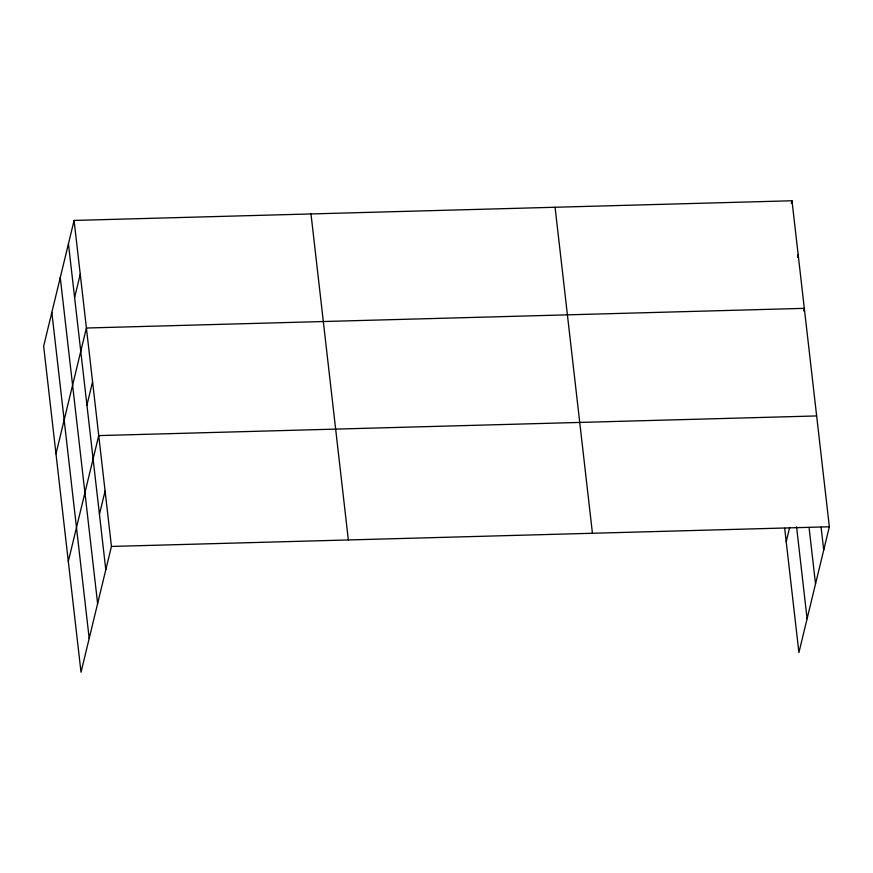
<?xml version="1.0" encoding="UTF-8"?>
<svg xmlns="http://www.w3.org/2000/svg" width="873" height="873" viewBox="0 0 873 873"><rect width="100%" height="100%" fill="white"/><g stroke="black" fill="none" stroke-linecap="round" stroke-linejoin="round"><path stroke-width="1.31" d="M74.085 220.433L43.65 346.221L81.014 672.232L111.438 546.443L74.085 220.433L791.986 200.768L829.35 526.779L798.915 652.567L784.674 528.274M74.609 297.54L80.24 274.231M55.981 453.807L86.405 328.019L804.317 308.355L803.695 310.941M86.929 405.116L92.571 381.807M68.312 561.383L98.736 435.605L816.648 415.941M99.446 514.328L105.087 491.019M791.364 203.365L791.986 200.768M797.529 257.153L798.151 254.567M786.213 541.718L789.683 527.412M111.438 546.443L829.35 526.779M821.078 527.117L823.708 550.088M809.173 528.481L815.524 583.906M796.569 526.834L807.099 618.75M555.075 207.261L592.44 533.272M310.995 213.95L348.349 539.951M68.443 243.753L105.797 569.753M60.259 277.559L97.623 603.57M51.834 312.403L89.188 638.414"/></g></svg>
